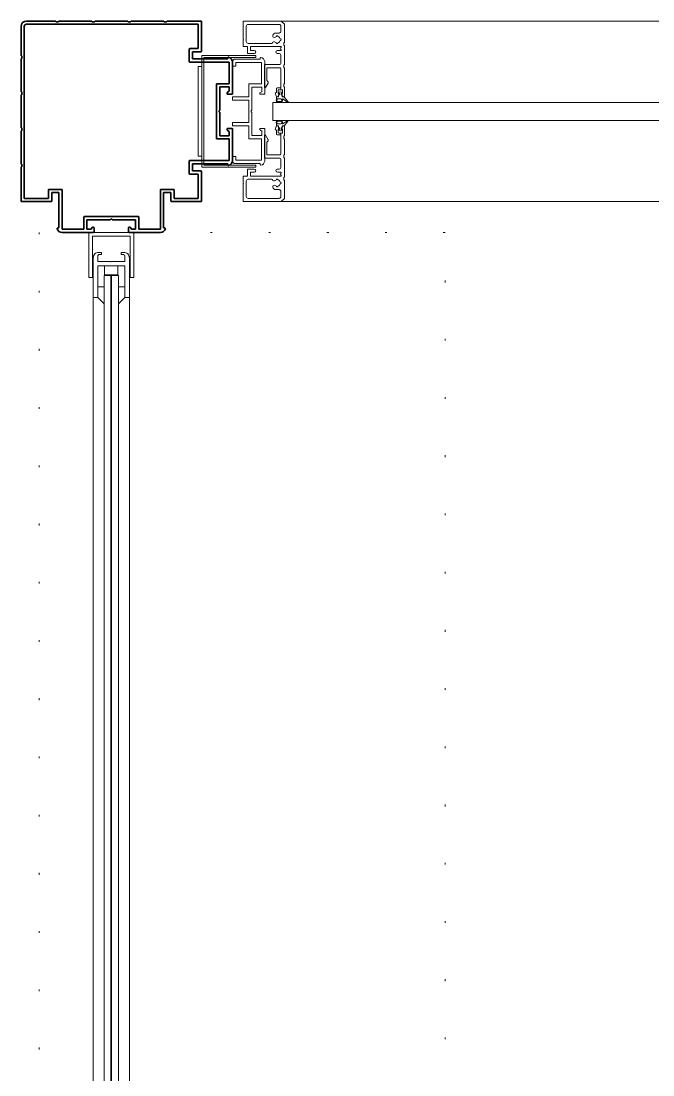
# Model space of a CAD drawing. Extents: x -1073 to 35213, y -1180 to 6950.
# Drawn here: x 5850.8 to 5885.9, y 2925.3 to 2983.7 of the extents above; entities that cross this region are included whole.
import ezdxf

# ---------------------------------------------------------------- set-up
doc = ezdxf.new("R2010")
doc.units = 0
doc.header["$LTSCALE"] = 25
doc.linetypes.add('DOT2', pattern=[0.125, 0, -0.125])
doc.layers.get('0').update_dxf_attribs({"color": 9, "lineweight": 9})
for name, color, linetype, lineweight in [('06D', 9, 'Continuous', 9), ('10', 9, 'Continuous', 9), ('15', 9, 'Continuous', 9)]:
    doc.layers.add(name, color=color, linetype=linetype, lineweight=lineweight)

# ---------------------------------------------------------------- blocks, each defined once
blk = doc.blocks.new('p-kayarkapi_dormaeasy')
at = {"layer": '06D'}
for points in [[(-129.79, -3), (0.61, -3)], [(-129.79, -5), (0.61, -5)]]:
    blk.add_lwpolyline(points, dxfattribs=at)
at = {"layer": '10'}
for p, q in [((0.61, -3.25), (0.26, -3.6)), ((1.205, -3.25), (1.205, -3.6)), ((1.86, -3.63), (2.36, -3.63)), ((1.86, -4.37), (1.86, -3.63)), ((0.61, -4.75), (0.26, -4.4)), ((1.205, -4.75), (1.205, -4.4)), ((1.86, -4.37), (2.36, -4.37))]:
    blk.add_line(p, q, dxfattribs=at)
at = {"layer": '10', "linetype": 'DOT2'}
blk.add_lwpolyline([(-414.58, -22.498), (4.21, -22.498), (4.21, 0), (-418.79, 0)], close=True, dxfattribs=at)
at = {"layer": '10'}
blk.add_lwpolyline([(1.71, -2.95), (1.71, -2.75), (4.21, -2.75), (4.21, -5.25), (1.71, -5.25), (1.71, -5.05), (4.01, -5.05), (4.01, -2.95)], close=True, dxfattribs=at)
blk.add_lwpolyline([(2.61, -3.97), (2.61, -3.25), (2.89, -3.25, -0.414214), (2.99, -3.35), (2.99, -3.45), (3.11, -3.45), (3.11, -3.3, 0.414214), (2.81, -3), (0.61, -3), (0.61, -3.25), (2.36, -3.25), (2.36, -4.75), (0.61, -4.75), (0.61, -5), (2.81, -5, 0.414214), (3.11, -4.7), (3.11, -4.55), (2.99, -4.55), (2.99, -4.65, -0.414214), (2.89, -4.75), (2.61, -4.75), (2.61, -4.03), (2.58, -4)], format="xyb", close=True, dxfattribs=at)
at = {"layer": '15'}
for points in [[(-131.532, -3.98), (1.828, -3.98), (1.828, -3.598), (-131.532, -3.598)], [(-131.532, -4.403), (1.828, -4.403), (1.828, -4.02), (-131.532, -4.02)]]:
    blk.add_lwpolyline(points, dxfattribs=at)
blk = doc.blocks.new('*U100')
at = {"layer": '06D'}
for p, q in [((-255.608, 0), (-49.991, 0)), ((-255.608, -10), (-49.991, -10))]:
    blk.add_line(p, q, dxfattribs=at)
at = {"layer": '10'}
for p, q in [((-257.702, 0), (-255.625, 0)), ((-257.727, -1.002), (-257.727, -0.025)), ((-255.608, -0.007), (-255.436, -0.179)), ((-255.436, -1.165), (-255.436, -0.179)), ((-257.702, -1.027), (-257.727, -1.002)), ((-257.727, -1.052), (-257.702, -1.027)), ((-257.727, -1.415), (-257.727, -1.052)), ((-257.488, -1.415), (-257.727, -1.415)), ((-257.488, -1.769), (-257.488, -1.415)), ((-255.854, -1.415), (-257.309, -1.415)), ((-257.309, -1.415), (-257.309, -1.634)), ((-257.309, -1.634), (-257.109, -1.634)), ((-255.854, -1.415), (-255.615, -1.415)), ((-255.814, -1.634), (-255.615, -1.634)), ((-255.615, -1.475), (-255.615, -1.415)), ((-255.615, -1.634), (-255.615, -1.575)), ((-255.461, -1.19), (-255.466, -1.19)), ((-255.466, -1.19), (-255.466, -1.34)), ((-255.466, -1.34), (-255.461, -1.34)), ((-255.436, -1.365), (-255.436, -2.41)), ((-257.109, -1.794), (-257.463, -1.794)), ((-255.735, -1.794), (-255.833, -1.794)), ((-255.635, -2.356), (-255.635, -1.893)), ((-256.532, -3.661), (-256.532, -2.43)), ((-256.507, -2.405), (-255.685, -2.405)), ((-255.685, -2.585), (-256.412, -2.585)), ((-256.412, -2.585), (-256.412, -3.257)), ((-255.635, -3.766), (-255.635, -2.634)), ((-255.461, -2.435), (-255.466, -2.435)), ((-255.466, -2.435), (-255.466, -2.585)), ((-255.466, -2.585), (-255.461, -2.585)), ((-255.436, -2.61), (-255.436, -3.461)), ((-256.339, -3.431), (-256.482, -3.679)), ((-256.404, -3.285), (-256.345, -3.374)), ((-255.461, -3.486), (-255.466, -3.486)), ((-255.466, -3.486), (-255.466, -3.635)), ((-256.528, -3.674), (-256.532, -3.661)), ((-255.884, -3.96), (-255.946, -3.976)), ((-255.884, -3.96), (-255.946, -3.976)), ((-255.946, -3.976), (-255.894, -4.167)), ((-255.884, -3.96), (-255.884, -3.75)), ((-255.655, -3.701), (-255.834, -3.701)), ((-255.786, -4.167), (-255.745, -4.009)), ((-255.785, -3.83), (-255.785, -4.009)), ((-255.785, -4), (-255.785, -3.959)), ((-255.785, -4), (-255.735, -3.987)), ((-255.745, -4.009), (-255.785, -4.009)), ((-255.783, -3.959), (-255.728, -3.939)), ((-255.565, -3.8), (-255.755, -3.8)), ((-255.71, -4.063), (-255.71, -4.006)), ((-255.635, -3.766), (-255.635, -3.681)), ((-255.61, -4.063), (-255.61, -4.006)), ((-255.537, -3.959), (-255.592, -3.939)), ((-255.585, -3.987), (-255.536, -4)), ((-255.534, -4.167), (-255.575, -4.009)), ((-255.536, -4.009), (-255.575, -4.009)), ((-255.536, -3.83), (-255.536, -4.009)), ((-255.536, -4), (-255.536, -3.959)), ((-255.466, -3.635), (-255.461, -3.635)), ((-255.436, -3.66), (-255.436, -4.035)), ((-255.436, -3.766), (-255.436, -4.154)), ((-257.4, -4.382), (-257.4, -5.618)), ((-255.884, -4.323), (-255.884, -4.229)), ((-255.859, -4.204), (-255.781, -4.204)), ((-255.834, -4.204), (-255.846, -4.204)), ((-255.633, -4.307), (-255.81, -4.307)), ((-255.757, -4.183), (-255.74, -4.088)), ((-255.69, -4.452), (-255.751, -4.452)), ((-255.69, -4.492), (-255.751, -4.492)), ((-255.74, -4.088), (-255.735, -4.088)), ((-255.58, -4.088), (-255.585, -4.088)), ((-255.564, -4.183), (-255.58, -4.088)), ((-255.539, -4.204), (-255.456, -4.204)), ((-255.526, -4.313), (-255.531, -4.313)), ((-255.271, -4.483), (-255.506, -4.333)), ((-255.506, -4.333), (-255.506, -4.333)), ((-255.436, -4.224), (-255.228, -4.479)), ((-255.247, -4.499), (-255.251, -4.499)), ((-255.247, -4.499), (-255.251, -4.499)), ((-255.946, -6.024), (-255.894, -5.833)), ((-255.884, -5.677), (-255.884, -5.771)), ((-255.859, -5.796), (-255.781, -5.796)), ((-255.834, -5.796), (-255.846, -5.796)), ((-255.633, -5.693), (-255.81, -5.693)), ((-255.786, -5.833), (-255.745, -5.991)), ((-255.757, -5.817), (-255.74, -5.912)), ((-255.69, -5.508), (-255.751, -5.508)), ((-255.69, -5.548), (-255.751, -5.548)), ((-255.564, -5.817), (-255.58, -5.912)), ((-255.534, -5.833), (-255.575, -5.991)), ((-255.539, -5.796), (-255.456, -5.796)), ((-255.526, -5.687), (-255.531, -5.687)), ((-255.271, -5.517), (-255.506, -5.667)), ((-255.506, -5.667), (-255.506, -5.667)), ((-255.436, -5.776), (-255.228, -5.521)), ((-255.247, -5.501), (-255.251, -5.501)), ((-255.247, -5.501), (-255.251, -5.501)), ((-256.528, -6.326), (-256.532, -6.339)), ((-256.532, -6.339), (-256.532, -7.57)), ((-256.339, -6.569), (-256.482, -6.321)), ((-255.884, -6.04), (-255.946, -6.024)), ((-255.884, -6.04), (-255.946, -6.024)), ((-255.884, -6.04), (-255.884, -6.25)), ((-255.655, -6.299), (-255.834, -6.299)), ((-255.745, -5.991), (-255.785, -5.991)), ((-255.785, -6.17), (-255.785, -5.991)), ((-255.785, -6), (-255.785, -6.041)), ((-255.785, -6), (-255.735, -6.013)), ((-255.783, -6.041), (-255.728, -6.061)), ((-255.565, -6.2), (-255.755, -6.2)), ((-255.74, -5.912), (-255.735, -5.912)), ((-255.71, -5.937), (-255.71, -5.994)), ((-255.635, -6.234), (-255.635, -7.366)), ((-255.635, -6.234), (-255.635, -6.319)), ((-255.61, -5.937), (-255.61, -5.994)), ((-255.537, -6.041), (-255.592, -6.061)), ((-255.58, -5.912), (-255.585, -5.912)), ((-255.585, -6.013), (-255.536, -6)), ((-255.536, -5.991), (-255.575, -5.991)), ((-255.536, -6.17), (-255.536, -5.991)), ((-255.536, -6), (-255.536, -6.041)), ((-255.466, -6.514), (-255.466, -6.365)), ((-255.466, -6.365), (-255.461, -6.365)), ((-255.436, -6.234), (-255.436, -5.846)), ((-255.436, -6.34), (-255.436, -5.965)), ((-256.412, -7.415), (-256.412, -6.743)), ((-256.404, -6.715), (-256.345, -6.626)), ((-255.461, -6.514), (-255.466, -6.514)), ((-255.436, -7.39), (-255.436, -6.539)), ((-255.685, -7.415), (-256.412, -7.415)), ((-255.466, -7.565), (-255.466, -7.415)), ((-255.466, -7.415), (-255.461, -7.415)), ((-255.461, -7.565), (-255.466, -7.565)), ((-256.507, -7.595), (-255.685, -7.595)), ((-255.635, -7.644), (-255.635, -8.107)), ((-255.436, -8.635), (-255.436, -7.59)), ((-257.488, -8.585), (-257.727, -8.585)), ((-257.727, -8.585), (-257.727, -8.948)), ((-257.488, -8.231), (-257.488, -8.585)), ((-257.109, -8.206), (-257.463, -8.206)), ((-257.309, -8.585), (-257.309, -8.366)), ((-257.309, -8.366), (-257.109, -8.366)), ((-255.854, -8.585), (-257.309, -8.585)), ((-255.854, -8.585), (-255.615, -8.585)), ((-255.735, -8.206), (-255.833, -8.206)), ((-255.814, -8.366), (-255.615, -8.366)), ((-255.615, -8.366), (-255.615, -8.425)), ((-255.615, -8.525), (-255.615, -8.585)), ((-255.466, -8.81), (-255.466, -8.66)), ((-255.466, -8.66), (-255.461, -8.66)), ((-257.727, -8.948), (-257.702, -8.973)), ((-257.702, -8.973), (-257.727, -8.998)), ((-257.727, -8.998), (-257.727, -9.975)), ((-255.461, -8.81), (-255.466, -8.81)), ((-255.436, -8.835), (-255.436, -9.821)), ((-255.608, -9.993), (-255.436, -9.821)), ((-257.702, -10), (-255.625, -10))]:
    blk.add_line(p, q, dxfattribs=at)
for points in [[(-257.448, -1.237), (-256.152, -1.237, 0.299765), (-256.106, -1.207, -0.493448), (-255.947, -1.167, 0.109939), (-255.879, -1.2), (-255.879, -1.241, 0.093842), (-255.8, -1.241), (-255.8, -1.2, 0.284735), (-255.67, -1.07), (-255.629, -1.07, 0.093842), (-255.629, -0.99), (-255.67, -0.99, 0.284735), (-255.8, -0.861), (-255.8, -0.82, 0.093842), (-255.879, -0.82), (-255.879, -0.861, 0.11545), (-255.95, -0.896, -0.758222), (-256.087, -0.801, -0.3195), (-255.899, -0.667), (-255.735, -0.667, 0.414214), (-255.635, -0.567), (-255.635, -0.28, 0.414214), (-255.735, -0.181), (-257.448, -0.181, 0.414214), (-257.548, -0.28), (-257.548, -1.138, 0.414214)], [(-257.448, -8.763), (-256.152, -8.763, -0.299765), (-256.106, -8.793, 0.493448), (-255.947, -8.833, -0.109939), (-255.879, -8.8), (-255.879, -8.759, -0.093842), (-255.8, -8.759), (-255.8, -8.8, -0.284735), (-255.67, -8.93), (-255.629, -8.93, -0.093842), (-255.629, -9.01), (-255.67, -9.01, -0.284735), (-255.8, -9.139), (-255.8, -9.18, -0.093842), (-255.879, -9.18), (-255.879, -9.139, -0.11545), (-255.95, -9.104, 0.758222), (-256.087, -9.199, 0.3195), (-255.899, -9.333), (-255.735, -9.333, -0.414214), (-255.635, -9.433), (-255.635, -9.72, -0.414214), (-255.735, -9.819), (-257.448, -9.819, -0.414214), (-257.548, -9.72), (-257.548, -8.862, -0.414214)]]:
    blk.add_lwpolyline(points, format="xyb", close=True, dxfattribs=at)
for points in [[(-260.011, -1.912), (-257.023, -1.912), (-257.023, -2.012), (-259.911, -2.012), (-259.911, -7.988), (-257.023, -7.988), (-257.023, -8.088), (-260.011, -8.088)], [(-260.21, -7.49), (-260.011, -7.49), (-260.011, -2.51), (-260.21, -2.51)]]:
    blk.add_lwpolyline(points, close=True, dxfattribs=at)
blk.add_lwpolyline([(-256.524, -5.986), (-256.524, -7.764, -0.302455), (-256.737, -7.987, -0.472325), (-256.773, -7.958), (-256.773, -7.888), (-258.217, -7.888), (-258.317, -7.789), (-258.317, -7.51), (-258.138, -7.51), (-258.138, -7.709), (-256.703, -7.709), (-256.703, -6.524), (-257.4, -6.524), (-257.4, -5.797), (-258.317, -5.797), (-258.317, -5.618), (-257.4, -5.618), (-257.4, -4.382), (-258.317, -4.382), (-258.317, -4.203), (-257.4, -4.203), (-257.4, -3.476), (-256.703, -3.476), (-256.703, -2.291), (-258.138, -2.291), (-258.138, -2.49), (-258.317, -2.49), (-258.317, -2.211), (-258.217, -2.112), (-256.773, -2.112), (-256.773, -2.042, -0.472325), (-256.737, -2.013, -0.300488), (-256.524, -2.234, -0.047452), (-256.524, -2.238), (-256.524, -4.014, -0.414214), (-256.564, -4.054), (-256.743, -4.054), (-256.805, -4.054), (-256.805, -4.006, -0.339454), (-256.768, -3.958), (-256.683, -3.911), (-256.683, -3.695, 0.414214), (-256.723, -3.655), (-257.251, -3.655), (-257.251, -4.95), (-257.281, -4.95), (-257.281, -5.05), (-257.251, -5.05), (-257.251, -6.345), (-256.723, -6.345, 0.414214), (-256.683, -6.305), (-256.683, -6.089), (-256.768, -6.042, -0.339454), (-256.805, -5.994), (-256.805, -5.946), (-256.564, -5.946, -0.414214), (-256.524, -5.986)], format="xyb", dxfattribs=at)
for centre, radius, start, end in [((-257.702, -0.025), 0.0249, 90, 180), ((-255.461, -1.165), 0.0249, 270, 0), ((-257.1, -1.714), 0.0802, 263.26708, 96.73292), ((-255.824, -1.714), 0.0802, 83.26708, 276.73292), ((-255.615, -1.525), 0.0498, 90, 270), ((-255.461, -1.365), 0.0249, 0, 90), ((-257.463, -1.769), 0.0249, 180, 270), ((-255.735, -1.893), 0.0996, 0, 90), ((-256.507, -2.43), 0.0249, 90, 180), ((-255.685, -2.356), 0.0498, 270, 0), ((-255.685, -2.634), 0.0498, 0, 90), ((-255.461, -2.41), 0.0249, 270, 0), ((-255.461, -2.61), 0.0249, 0, 90), ((-256.362, -3.257), 0.0498, 180, 213.40079), ((-256.383, -3.407), 0.0498, 330.23915, 40.90619), ((-255.461, -3.461), 0.0249, 270, 0), ((-256.504, -3.666), 0.0249, 197.5209, 329.94961), ((-255.834, -3.75), 0.0498, 90, 180), ((-255.755, -3.83), 0.0299, 90, 180), ((-255.775, -3.982), 0.0249, 110, 113.57813), ((-255.73, -4.006), 0.0199, 360, 105), ((-255.735, -4.063), 0.0249, 270, 360), ((-255.66, -4.126), 0.199, 70, 110), ((-255.655, -3.681), 0.0199, 270, 0), ((-255.59, -4.006), 0.0199, 75, 180), ((-255.585, -4.063), 0.0249, 180, 270), ((-255.565, -3.83), 0.0299, 0, 90), ((-255.546, -3.982), 0.0249, 66.42177, 70), ((-255.461, -3.66), 0.0249, 0, 90), ((-255.784, -4.381), 0.116, 150.22108, 286.39541), ((-255.846, -4.154), 0.0498, 195.19217, 270), ((-255.859, -4.229), 0.0249, 90, 180), ((-255.78, -4.378), 0.08, 130.31324, 291.91259), ((-255.834, -4.154), 0.0498, 270, 345.20896), ((-255.834, -4.154), 0.0498, 270, 345.20896), ((-255.81, -4.337), 0.0299, 90, 137.4551), ((-255.781, -4.179), 0.0249, 270, 350), ((-255.659, -4.382), 0.0773, 245.22131, 20.22693), ((-255.656, -4.382), 0.115, 252.94359, 21.09737), ((-255.633, -4.337), 0.0299, 42.44855, 90), ((-255.71, -4.408), 0.134, 22.95714, 42.44855), ((-255.539, -4.179), 0.0249, 190, 270), ((-255.531, -4.333), 0.0199, 90, 202.61986), ((-255.486, -4.154), 0.0498, 194.79104, 0), ((-255.526, -4.333), 0.0199, 360, 90), ((-255.456, -4.224), 0.0199, 360, 90), ((-255.251, -4.479), 0.0199, 191.30993, 270), ((-255.247, -4.479), 0.0199, 270, 360), ((-255.784, -5.619), 0.116, 73.60459, 209.77892), ((-255.846, -5.846), 0.0498, 90, 164.80783), ((-255.859, -5.771), 0.0249, 180, 270), ((-255.78, -5.622), 0.08, 68.08741, 229.68676), ((-255.834, -5.846), 0.0498, 14.79104, 90), ((-255.834, -5.846), 0.0498, 14.79104, 90), ((-255.81, -5.663), 0.0299, 222.5449, 270), ((-255.781, -5.821), 0.0249, 10, 90), ((-255.659, -5.618), 0.0773, 339.77307, 114.77869), ((-255.656, -5.618), 0.115, 338.90263, 107.05641), ((-255.633, -5.663), 0.0299, 270, 317.55145), ((-255.71, -5.592), 0.134, 317.55145, 337.04286), ((-255.539, -5.821), 0.0249, 90, 170), ((-255.531, -5.667), 0.0199, 157.38014, 270), ((-255.486, -5.846), 0.0498, 0, 165.20896), ((-255.526, -5.667), 0.0199, 270, 0), ((-255.456, -5.776), 0.0199, 270, 0), ((-255.251, -5.521), 0.0199, 90, 168.69007), ((-255.247, -5.521), 0.0199, 0, 90), ((-256.504, -6.334), 0.0249, 30.05039, 162.4791), ((-255.834, -6.25), 0.0498, 180, 270), ((-255.775, -6.018), 0.0249, 246.42187, 250), ((-255.755, -6.17), 0.0299, 180, 270), ((-255.735, -5.937), 0.0249, 0, 90), ((-255.73, -5.994), 0.0199, 255, 0), ((-255.66, -5.874), 0.199, 250, 290), ((-255.655, -6.319), 0.0199, 0, 90), ((-255.585, -5.937), 0.0249, 90, 180), ((-255.59, -5.994), 0.0199, 180, 285), ((-255.565, -6.17), 0.0299, 270, 0), ((-255.546, -6.018), 0.0249, 290, 293.57823), ((-255.461, -6.34), 0.0249, 270, 0), ((-256.362, -6.743), 0.0498, 146.59921, 180), ((-256.383, -6.593), 0.0498, 319.09381, 29.76085), ((-255.461, -6.539), 0.0249, 0, 90), ((-256.507, -7.57), 0.0249, 180, 270), ((-255.685, -7.366), 0.0498, 270, 0), ((-255.461, -7.39), 0.0249, 270, 0), ((-255.461, -7.59), 0.0249, 0, 90), ((-255.735, -8.107), 0.0996, 270, 0), ((-255.685, -7.644), 0.0498, 0, 90), ((-257.463, -8.231), 0.0249, 90, 180), ((-257.1, -8.286), 0.0802, 263.26708, 96.73292), ((-255.824, -8.286), 0.0802, 83.26708, 276.73292), ((-255.615, -8.475), 0.0498, 90, 270), ((-255.461, -8.635), 0.0249, 270, 0), ((-255.461, -8.835), 0.0249, 0, 90), ((-257.702, -9.975), 0.0249, 180, 270)]:
    blk.add_arc(centre, radius, start, end, dxfattribs=at)
at = {"layer": '15'}
blk.add_lwpolyline([(-4.107, -4.502), (-49.991, -4.502), (-256.085, -4.502), (-256.085, -5.498), (-49.991, -5.498), (-4.107, -5.498)], close=True, dxfattribs=at)
blk = doc.blocks.new('p-dogramakose_trimlinesnap')
at = {"layer": '10', "lineweight": 35}
for p, q in [((2.273, 11.71), (4.02, 11.71)), ((4.05, 11.68), (4.05, 11.45)), ((5.95, 11.68), (5.95, 11.45)), ((5.98, 11.71), (7.727, 11.71)), ((2.1, 11.46), (2.03, 11.46)), ((2.1, 9.5), (2.1, 11.46)), ((2.28, 11.53), (3.47, 11.53)), ((2.28, 9.35), (2.28, 11.53)), ((3.47, 11.53), (3.47, 10.86)), ((3.65, 11.53), (3.886, 11.53)), ((3.65, 11.53), (3.65, 11.01)), ((3.941, 11.435), (3.886, 11.53)), ((3.967, 11.42), (4.02, 11.42)), ((5.98, 11.42), (6.033, 11.42)), ((6.059, 11.435), (6.114, 11.53)), ((6.114, 11.53), (6.35, 11.53)), ((6.35, 11.53), (6.35, 11.01)), ((6.53, 11.53), (7.72, 11.53)), ((6.53, 10.86), (6.53, 11.53)), ((7.72, 11.53), (7.72, 9.35)), ((7.9, 9.5), (7.9, 11.46)), ((7.97, 11.46), (7.9, 11.46)), ((3.5, 10.83), (6.5, 10.83)), ((3.65, 11.01), (4.95, 11.01)), ((4.95, 10.97), (4.95, 11.01)), ((4.95, 10.97), (5.05, 10.97)), ((5.05, 10.97), (5.05, 11.01)), ((5.05, 11.01), (6.35, 11.01)), ((0, 8.08), (0, 9.97)), ((0.03, 10), (1.67, 10)), ((1.7, 9.97), (1.7, 9.5)), ((8.3, 9.97), (8.3, 9.5)), ((8.33, 10), (9.97, 10)), ((10, 8.33), (10, 9.97)), ((0.18, 9.82), (1.52, 9.82)), ((0.18, 0.3), (0.18, 9.82)), ((1.52, 9.82), (1.52, 9.35)), ((1.7, 9.5), (2.1, 9.5)), ((8.3, 9.5), (7.9, 9.5)), ((8.48, 9.82), (9.82, 9.82)), ((8.48, 9.35), (8.48, 9.82)), ((9.82, 9.82), (9.82, 8.48)), ((1.55, 9.32), (2.25, 9.32)), ((7.75, 9.32), (8.45, 9.32)), ((9.32, 8.45), (9.32, 7.75)), ((9.82, 8.48), (9.35, 8.48)), ((9.5, 8.3), (9.5, 7.9)), ((9.97, 8.3), (9.5, 8.3)), ((0.04, 8.08), (0, 8.08)), ((0, 6.08), (0, 7.92)), ((0, 7.92), (0.04, 7.92)), ((0.04, 7.92), (0.04, 8.08)), ((9.35, 7.72), (11.53, 7.72)), ((9.5, 7.9), (11.46, 7.9)), ((11.46, 7.97), (11.46, 7.9)), ((11.53, 7.72), (11.53, 6.53)), ((11.71, 5.98), (11.71, 7.727)), ((10.83, 6.5), (10.83, 3.5)), ((11.53, 6.53), (10.86, 6.53)), ((0.04, 6.08), (0, 6.08)), ((0, 4.08), (0, 5.92)), ((0, 5.92), (0.04, 5.92)), ((0.04, 5.92), (0.04, 6.08)), ((11.01, 5.05), (11.01, 6.35)), ((11.53, 6.35), (11.01, 6.35)), ((11.42, 5.98), (11.42, 6.033)), ((11.435, 6.059), (11.53, 6.114)), ((11.68, 5.95), (11.45, 5.95)), ((11.53, 6.114), (11.53, 6.35)), ((10.97, 4.95), (10.97, 5.05)), ((10.97, 5.05), (11.01, 5.05)), ((10.97, 4.95), (11.01, 4.95)), ((11.01, 3.65), (11.01, 4.95)), ((0.04, 4.08), (0, 4.08)), ((0, 2.08), (0, 3.92)), ((0, 3.92), (0.04, 3.92)), ((0.04, 3.92), (0.04, 4.08)), ((11.53, 3.65), (11.01, 3.65)), ((11.42, 3.967), (11.42, 4.02)), ((11.435, 3.941), (11.53, 3.886)), ((11.68, 4.05), (11.45, 4.05)), ((11.53, 3.65), (11.53, 3.886)), ((11.71, 2.273), (11.71, 4.02)), ((10.86, 3.47), (11.53, 3.47)), ((11.53, 3.47), (11.53, 2.28)), ((0.04, 2.08), (0, 2.08)), ((0, 0.3), (0, 1.92)), ((0, 1.92), (0.04, 1.92)), ((0.04, 1.92), (0.04, 2.08)), ((9.32, 2.25), (9.32, 1.55)), ((11.53, 2.28), (9.35, 2.28)), ((9.5, 1.7), (9.5, 2.1)), ((9.5, 2.1), (11.46, 2.1)), ((11.46, 2.1), (11.46, 2.03)), ((9.35, 1.52), (9.82, 1.52)), ((9.97, 1.7), (9.5, 1.7)), ((9.82, 1.52), (9.82, 0.18)), ((10, 0.03), (10, 1.67)), ((9.82, 0.18), (0.3, 0.18)), ((0.3, 0), (1.92, 0)), ((1.92, 0.04), (2.08, 0.04)), ((1.92, 0), (1.92, 0.04)), ((2.08, 0.04), (2.08, 0)), ((2.08, 0), (3.92, 0)), ((3.92, 0.04), (4.08, 0.04)), ((3.92, 0), (3.92, 0.04)), ((4.08, 0.04), (4.08, 0)), ((4.08, 0), (5.92, 0)), ((5.92, 0.04), (6.08, 0.04)), ((5.92, 0), (5.92, 0.04)), ((6.08, 0.04), (6.08, 0)), ((6.08, 0), (7.92, 0)), ((7.92, 0.04), (8.08, 0.04)), ((7.92, 0), (7.92, 0.04)), ((8.08, 0.04), (8.08, 0)), ((8.08, 0), (9.97, 0))]:
    blk.add_line(p, q, dxfattribs=at)
for centre, radius, start, end in [((2.273, 11.43), 0.28, 90, 166.11346), ((4.02, 11.68), 0.03, 0, 90), ((5.98, 11.68), 0.03, 90, 180), ((7.727, 11.43), 0.28, 13.88654, 90), ((2.03, 11.49), 0.03, 166.11346, 270), ((3.967, 11.45), 0.03, 210, 270), ((4.02, 11.45), 0.03, 270, 0), ((5.98, 11.45), 0.03, 180, 270), ((6.033, 11.45), 0.03, 270, 330), ((7.97, 11.49), 0.03, 270, 13.88654), ((3.5, 10.86), 0.03, 180, 270), ((6.5, 10.86), 0.03, 270, 0), ((0.03, 9.97), 0.03, 90, 180), ((1.67, 9.97), 0.03, 0, 90), ((8.33, 9.97), 0.03, 90, 180), ((9.97, 9.97), 0.03, 0, 90), ((1.55, 9.35), 0.03, 180, 270), ((2.25, 9.35), 0.03, 270, 0), ((7.75, 9.35), 0.03, 180, 270), ((8.45, 9.35), 0.03, 270, 0), ((9.35, 8.45), 0.03, 90, 180), ((9.97, 8.33), 0.03, 270, 0), ((9.35, 7.75), 0.03, 180, 270), ((11.49, 7.97), 0.03, 76.11346, 180), ((11.43, 7.727), 0.28, 0, 76.11346), ((10.86, 6.5), 0.03, 90, 180), ((11.45, 6.033), 0.03, 120, 180), ((11.45, 5.98), 0.03, 180, 270), ((11.68, 5.98), 0.03, 270, 0), ((11.45, 4.02), 0.03, 90, 180), ((11.45, 3.967), 0.03, 180, 240), ((11.68, 4.02), 0.03, 0, 90), ((10.86, 3.5), 0.03, 180, 270), ((9.35, 2.25), 0.03, 90, 180), ((11.49, 2.03), 0.03, 180, 283.88654), ((11.43, 2.273), 0.28, 283.88654, 0), ((9.35, 1.55), 0.03, 180, 270), ((9.97, 1.67), 0.03, 0, 90), ((0.3, 0.3), 0.3, 180, 270), ((0.3, 0.3), 0.12, 180, 270), ((9.97, 0.03), 0.03, 270, 0)]:
    blk.add_arc(centre, radius, start, end, dxfattribs=at)
blk = doc.blocks.new('p-cephe-onkisim')
at = {"xscale": -1, "rotation": 180}
blk.add_blockref('p-dogramakose_trimlinesnap', (-350, 2791.21), dxfattribs=at)
at = {"rotation": 90}
blk.add_blockref('p-kayarkapi_dormaeasy', (-349, 2775.29), dxfattribs=at)
at = {"layer": '10', "color": 2}
blk.add_blockref('*U100', (-79.97, 2791.21), dxfattribs=at)
blk = doc.blocks.new('p-cephe-onkisim-toplam')
blk.add_blockref('p-cephe-onkisim', (0, 0))

msp = doc.modelspace()

# ---------------------------------------------------------------- block references
msp.add_blockref('p-cephe-onkisim-toplam', (6200.838, 192.5))

doc.saveas('drawing.dxf')
